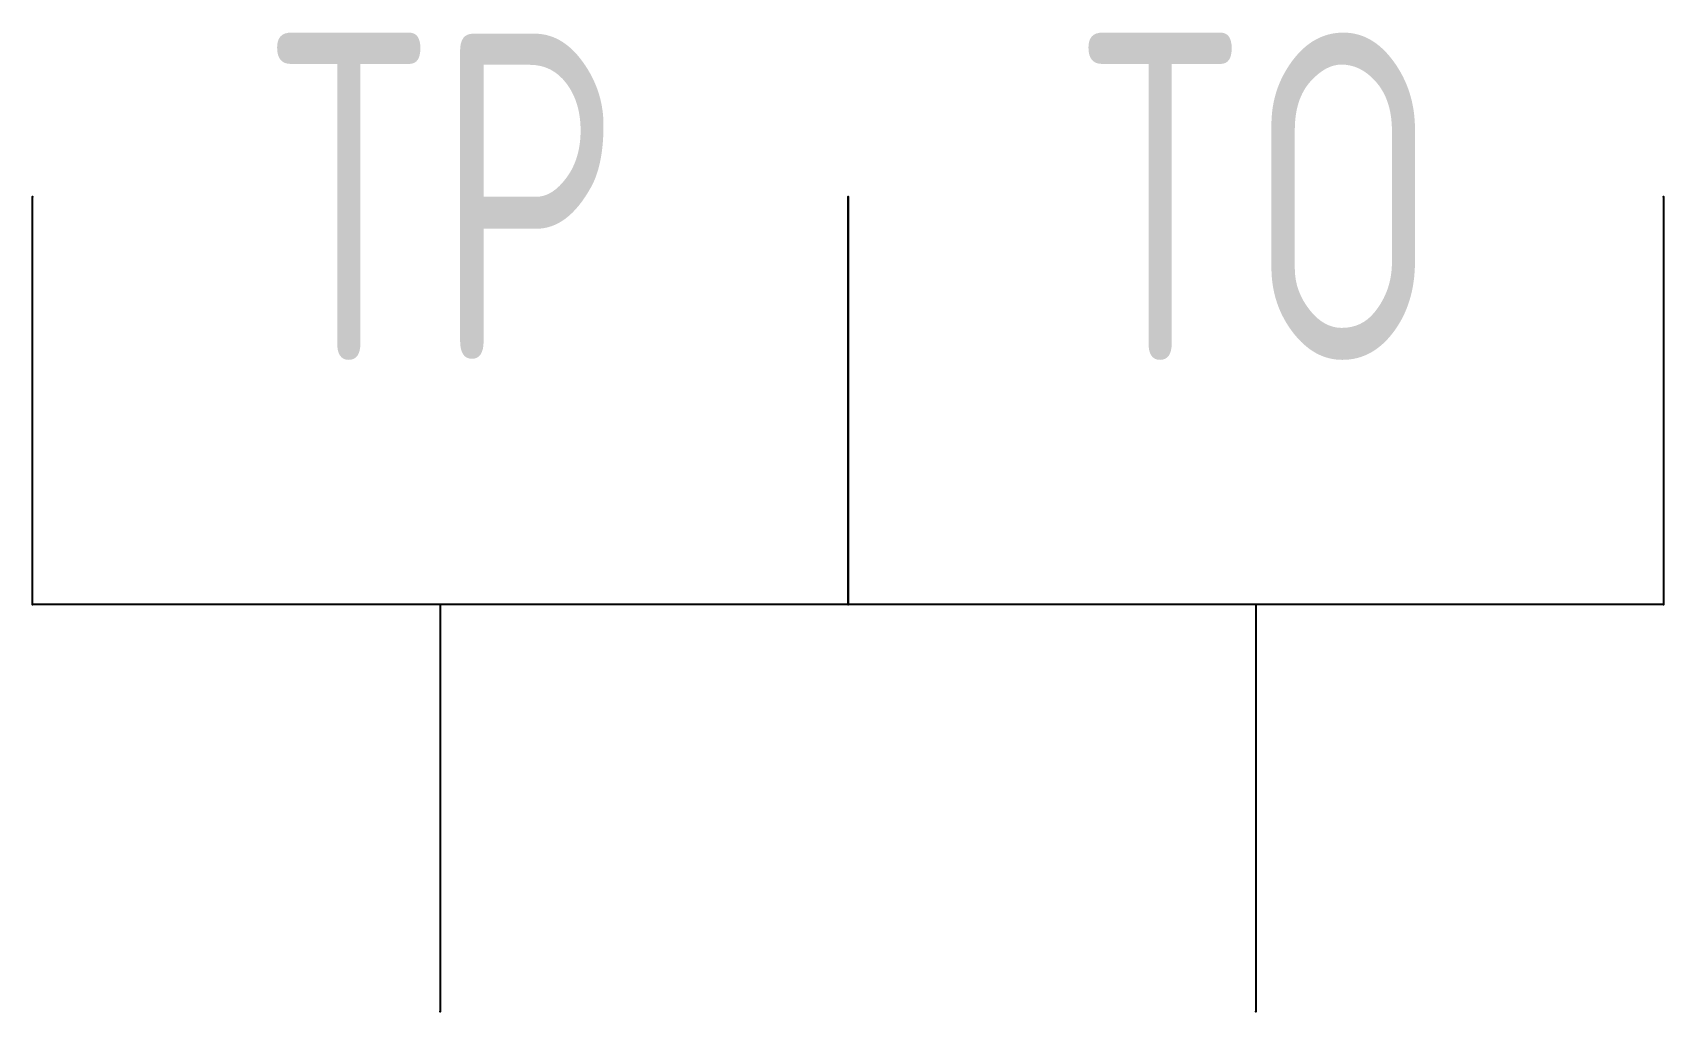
# Model space of a CAD drawing. Extents: x -5 to 5, y 0 to 6.
import ezdxf
from ezdxf.enums import TextEntityAlignment as Align

# ---------------------------------------------------------------- set-up
doc = ezdxf.new("R2010")
doc.units = 0
doc.header["$LTSCALE"] = 1000
doc.header["$MEASUREMENT"] = 0
doc.layers.add('EQUIP-通讯', color=3, linetype='Continuous')
doc.styles.add('_tJText', font='gbenor.shx', dxfattribs={"width": 0.8, "bigfont": 'gbcbig.shx'})
doc.styles.add('tJText', font='GBENOR', dxfattribs={"width": 0.8, "height": 3, "bigfont": 'GBCBIG'})

# ---------------------------------------------------------------- blocks, each defined once
blk = doc.blocks.new('$equip$00001867')
at = {"layer": 'EQUIP-通讯', "color": 3}
for p, q in [((-0.5, 0.499), (-0.5, 0.999)), ((0.5, 0.999), (0.5, 0.499)), ((0.5, 0.499), (-0.5, 0.499)), ((0, 0.4995), (0, 0))]:
    blk.add_line(p, q, dxfattribs=at)
at = {"layer": 'EQUIP-通讯'}
for p in [(-0.5, 0.999), (0.5, 0.999)]:
    blk.add_point(p, dxfattribs=at)
at = {"layer": 'EQUIP-通讯', "color": 3}
for p in [(-0.5, 0.499), (0.5, 0.499), (0, 0)]:
    blk.add_point(p, dxfattribs=at)
at = {"layer": 'EQUIP-通讯', "color": 7, "style": 'tJText', "width": 0.8}
blk.add_attdef('$TEXT$', text='', height=0.4, dxfattribs=at).set_placement((0, 0.999), align=Align.MIDDLE_CENTER)
at = {"layer": 'EQUIP-通讯', "color": 3, "style": '_tJText', "width": 0.8, "flags": 1}
blk.add_attdef('A', text='', height=0.00002, dxfattribs=at).set_placement((0, 0), align=Align.MIDDLE_CENTER)
blk = doc.blocks.new('ZKTJ-电话网络插座')
at = {"layer": 'EQUIP-通讯'}
ref = blk.add_blockref('$equip$00001867', (-0.5, -0.0007), dxfattribs=at)
ref.add_attrib('$TEXT$', 'TP', dxfattribs={"layer": '0', "color": 7, "height": 0.4, "style": 'tJText', "width": 0.8}).set_placement((-0.5, 0.9983), align=Align.MIDDLE_CENTER)
ref.add_attrib('$TEXT$', 'TP', dxfattribs={"layer": '0', "color": 7, "height": 0.4, "style": '_tJText', "width": 0.8}).set_placement((-0.5, 0.9983), align=Align.MIDDLE_CENTER)
ref = blk.add_blockref('$equip$00001867', (0.5, -0.0007), dxfattribs=at)
ref.add_attrib('$TEXT$', 'TO', dxfattribs={"color": 7, "height": 0.4, "style": 'tJText', "width": 0.8}).set_placement((0.5, 0.9983), align=Align.MIDDLE_CENTER)
ref.add_attrib('$TEXT$', 'TO', dxfattribs={"color": 7, "height": 0.4, "style": '_tJText', "width": 0.8}).set_placement((0.5, 0.9983), align=Align.MIDDLE_CENTER)

msp = doc.modelspace()

# ---------------------------------------------------------------- block references
at = {"layer": 'EQUIP-通讯', "xscale": 5, "yscale": 5, "zscale": 5}
msp.add_blockref('ZKTJ-电话网络插座', (0, 0), dxfattribs=at)

doc.saveas('drawing.dxf')
